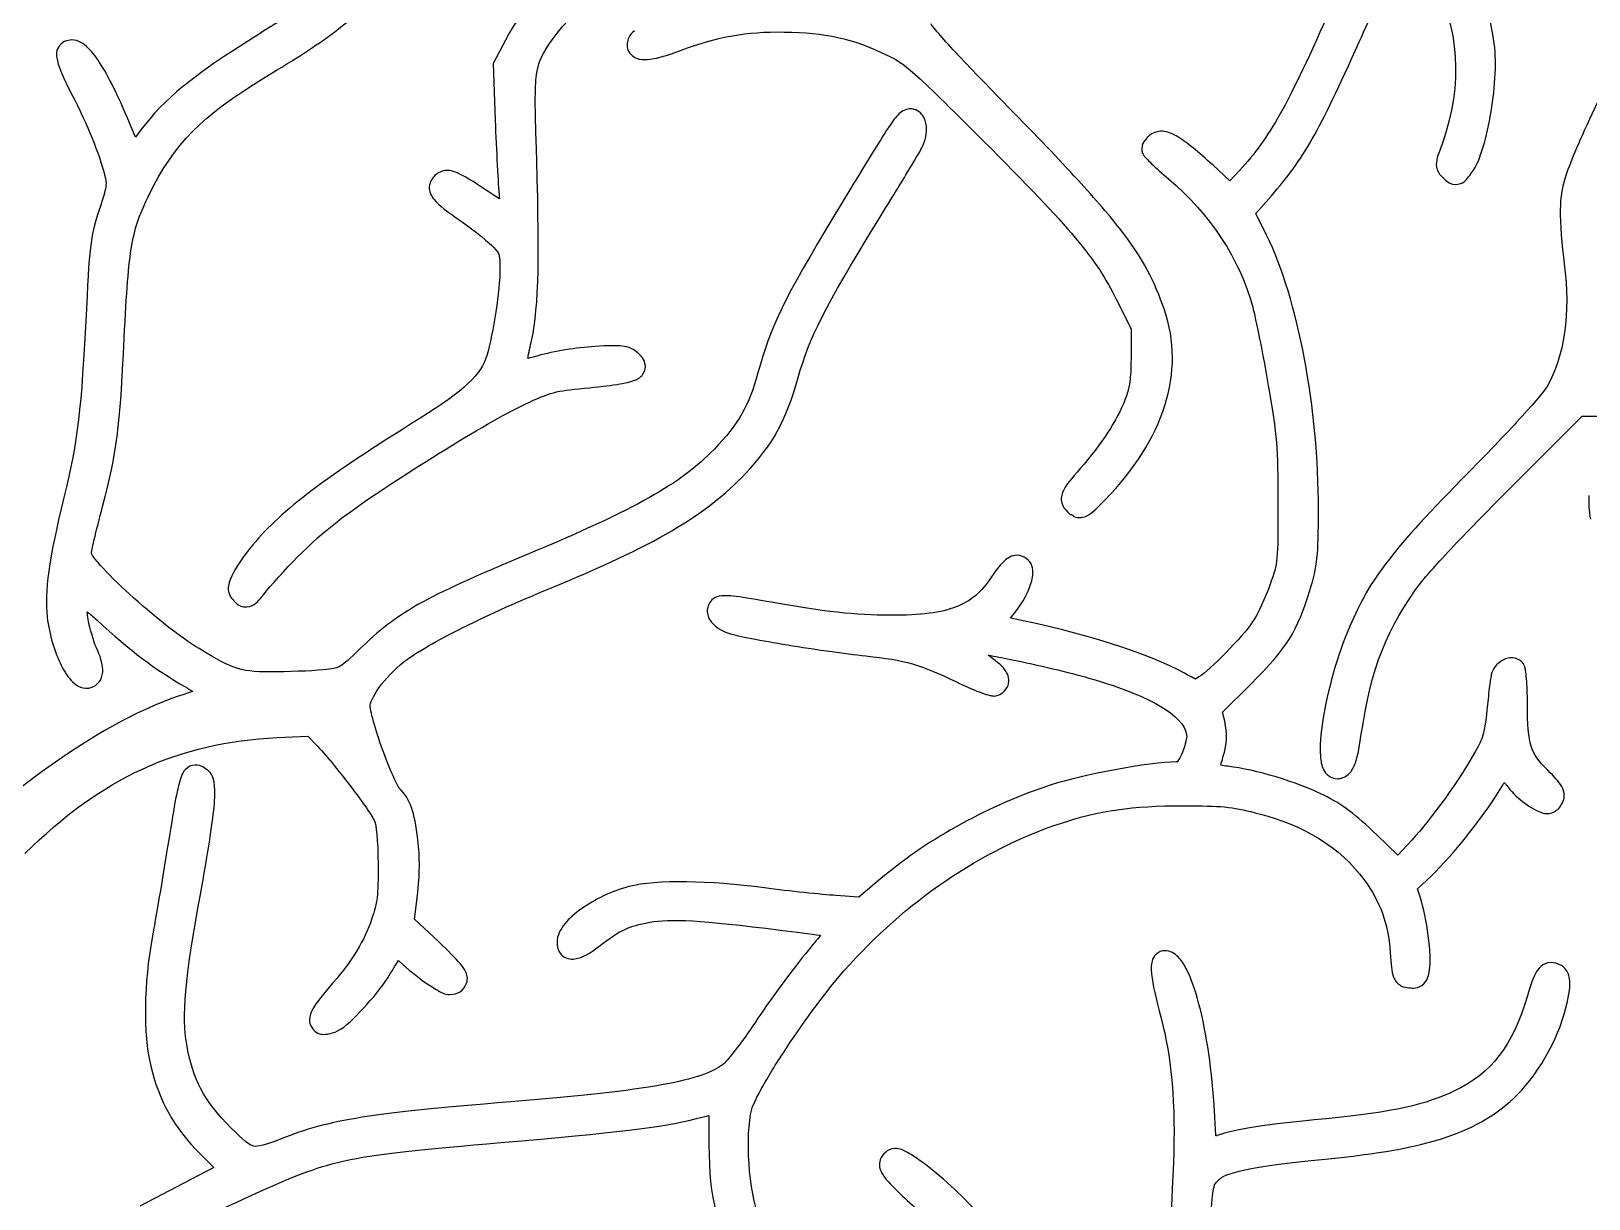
# Model space of a CAD drawing. Extents: x 3 to 1707, y 187 to 1378.
# Drawn here: x 133.8 to 212.6, y 484.7 to 543.8 of the extents above; entities that cross this region are included whole.
import ezdxf

# ---------------------------------------------------------------- set-up
doc = ezdxf.new("R2010")
doc.units = 0
doc.layers.add('Drawings', color=7, linetype='CONTINUOUS')

msp = doc.modelspace()

# ---------------------------------------------------------------- linework, layer by layer
at = {"layer": 'Drawings', "color": 7}
for points in [[(157.841431, 543.349331), (157.212714, 542.163776), (157.317502, 539.290855)], [(139.399062, 538.805758), (139.117792, 538.430797), (138.886162, 538.998758)], [(194.963322, 536.754301), (194.477994, 536.224934), (193.62316, 537.013478)], [(157.521572, 535.403329), (157.527219, 535.31496), (157.268003, 535.491416), (157.262355, 535.491416)], [(196.331482, 533.485159), (195.796521, 534.576981), (196.579661, 535.475803)], [(188.747847, 530.214211), (189.486864, 528.747429), (189.475851, 527.341318)], [(208.684887, 520.713848), (212.297254, 524.314641), (213.179664, 524.314641)], [(186.249542, 519.494555), (186.39293, 519.345768), (186.47013, 519.345768)], [(183.459016, 514.090896), (183.387322, 514.102189), (183.580351, 514.350356)], [(194.2137, 508.891529), (194.2137, 508.897176), (194.108912, 509.349354), (195.548345, 510.788553)], [(146.29284, 508.058518), (147.842576, 508.135594), (148.261719, 507.699989)], [(203.672042, 502.875583), (202.971629, 502.120128), (201.918251, 503.129227)], [(204.096701, 500.003481), (203.964353, 500.417064), (204.664764, 501.067748)], [(176.929151, 501.012157), (175.715836, 499.997552), (174.552158, 500.074628)], [(154.44961, 497.741096), (153.241812, 498.882551), (153.3852, 500.073611)], [(191.185372, 497.277484), (191.185502, 497.277907)], [(152.425603, 496.78722), (152.464203, 496.754188)], [(167.437935, 488.771116), (168.121802, 488.941925), (168.127449, 487.458598)], [(142.404992, 486.994788), (143.088861, 486.305511), (139.349647, 484.3645)], [(177.535778, 487.274943), (177.535716, 487.275084)], [(176.791176, 486.712657), (176.791176, 486.70701)]]:
    msp.add_lwpolyline(points, dxfattribs=at)
for points in [[(162.159727, 547.815857), (160.263098, 546.703764), (158.824069, 545.218065), (157.841431, 543.349331)], [(160.201925, 543.365396), (161.43017, 545.161204), (163.873695, 546.74744), (167.266722, 547.842932)], [(207.846526, 543.178437), (207.60668, 545.073005), (206.817297, 547.260375), (205.8611, 548.301152)], [(145.686245, 541.468626), (148.937442, 543.455035), (149.238882, 543.679458), (153.407335, 547.291657)], [(201.019288, 543.25636), (201.598093, 544.547675), (202.285334, 546.072166), (202.541445, 546.636598)], [(204.642256, 546.652436), (206.096765, 543.928528), (206.280905, 541.198522), (205.210308, 538.08884)], [(147.169787, 544.816283), (146.60062, 544.434264), (145.885794, 543.971866), (145.162305, 543.52045)], [(199.629064, 545.086302), (197.386974, 540.000065), (196.508825, 538.4448), (194.963322, 536.754301)], [(164.360238, 543.823502), (164.234159, 543.7117), (164.123723, 543.594816), (164.045879, 543.415452)], [(166.682072, 542.819767), (168.663429, 543.548994), (169.965613, 543.777991), (171.937931, 543.757183)], [(171.937931, 543.757183), (174.017751, 543.734597), (175.372114, 543.43547), (177.088999, 542.610223)], [(179.670045, 543.76842), (179.468658, 544.002188), (179.316493, 544.229519), (179.355687, 544.154391)], [(180.486273, 542.858559), (180.151889, 543.221775), (179.871421, 543.53451), (179.670045, 543.76842)], [(135.229677, 542.996589), (135.085527, 542.73967), (135.125369, 542.510137), (135.17453, 542.296273)], [(135.897, 543.355006), (135.693071, 543.355006), (135.373825, 543.25365), (135.229677, 542.996589)], [(136.729775, 542.946956), (136.502805, 543.167455), (136.249763, 543.355006), (135.897, 543.355006)], [(137.397097, 542.075718), (137.170014, 542.439131), (136.956742, 542.726514), (136.729775, 542.946956)], [(145.162305, 543.52045), (142.072432, 541.592456), (140.58159, 540.384399), (139.399062, 538.805758)], [(159.429815, 541.711118), (159.5372, 542.343422), (159.732361, 542.678913), (160.201925, 543.365396)], [(164.045879, 543.415452), (163.96803, 543.235891), (163.961168, 542.947634), (164.08448, 542.748225)], [(165.170945, 542.384134), (165.566714, 542.438623), (166.041843, 542.584305), (166.682072, 542.819767)], [(182.990113, 540.23931), (182.045479, 541.202277), (181.155047, 542.132127), (180.486273, 542.858559)], [(196.579661, 535.475803), (198.206763, 537.340246), (198.971215, 538.687293), (201.019288, 543.25636)], [(207.647991, 539.489417), (207.874058, 540.752273), (207.979328, 542.129445), (207.846526, 543.178437)], [(135.17453, 542.296273), (135.272852, 541.868545), (135.514708, 541.354057), (135.924579, 540.559302)], [(138.886162, 538.998758), (138.349033, 540.317826), (137.851246, 541.348862), (137.397097, 542.075718)], [(164.08448, 542.748225), (164.201551, 542.558782), (164.413069, 542.433654), (164.602893, 542.38978)], [(164.602893, 542.38978), (164.792732, 542.346019), (164.973062, 542.357312), (165.170945, 542.384134)], [(177.088999, 542.610223), (177.599665, 542.364879), (177.888491, 542.19774), (178.544976, 541.617668)], [(139.834761, 535.562901), (141.08527, 538.108688), (142.445981, 539.488909), (145.686245, 541.468626)], [(159.38568, 538.31987), (159.327822, 540.10831), (159.322401, 541.078815), (159.429815, 541.711118)], [(178.544976, 541.617668), (179.201464, 541.037567), (180.194646, 540.056785), (181.980861, 538.270519)], [(135.924579, 540.559302), (136.692544, 539.07013), (137.287226, 537.604477), (137.562553, 536.53942)], [(213.256854, 540.614779), (212.382214, 538.753273), (211.87355, 537.63319), (211.574759, 536.798937)], [(178.318907, 539.869742), (178.179669, 539.869742), (177.893726, 539.77008), (177.734311, 539.615928)], [(178.936594, 539.544386), (178.814525, 539.716325), (178.568003, 539.869742), (178.318907, 539.869742)], [(188.891232, 533.826241), (187.700786, 535.354515), (185.914867, 537.257777), (182.990113, 540.23931)], [(157.317502, 539.290855), (157.373384, 537.777149), (157.46747, 536.047858), (157.521572, 535.403329)], [(177.204864, 538.921146), (176.748657, 538.23359), (175.973951, 536.96088), (174.502484, 534.526303)], [(177.734311, 539.615928), (177.574884, 539.461777), (177.43297, 539.264909), (177.204864, 538.921146)], [(178.897994, 537.901148), (179.087663, 538.268486), (179.162378, 538.656604), (179.124117, 539.01502)], [(179.124117, 539.01502), (179.104915, 539.194299), (179.058663, 539.372505), (178.936594, 539.544386)], [(207.22333, 537.746912), (207.392555, 538.25756), (207.534958, 538.857989), (207.647991, 539.489417)], [(159.165063, 528.206769), (159.530833, 529.846986), (159.572926, 532.532554), (159.38568, 538.31987)], [(181.980861, 538.270519), (186.490915, 533.760345), (187.679117, 532.337239), (188.747847, 530.214211)], [(190.181762, 538.276363), (190.111537, 538.179524), (190.016321, 538.116847), (190.016321, 537.835224)], [(190.429938, 538.540905), (190.332549, 538.459877), (190.251988, 538.372637), (190.181762, 538.276363)], [(191.157926, 538.723007), (190.91935, 538.760557), (190.629358, 538.706068), (190.429938, 538.540905)], [(191.84731, 538.447172), (191.612687, 538.587207), (191.396493, 538.685175), (191.157926, 538.723007)], [(193.62316, 537.013478), (192.875373, 537.705974), (192.316557, 538.167384), (191.84731, 538.447172)], [(205.210308, 538.08884), (205.031482, 537.56944), (204.924311, 537.392928), (204.912494, 537.057663)], [(178.092795, 536.533632), (178.513732, 537.232057), (178.793578, 537.699057), (178.897994, 537.901148)], [(190.016321, 537.835224), (190.016321, 537.834123), (190.027051, 537.737539), (190.027334, 537.735845)], [(190.027334, 537.735845), (190.027588, 537.734518), (190.037781, 537.688131), (190.043993, 537.66978)], [(190.043993, 537.66978), (190.056418, 537.632512), (190.071666, 537.60795), (190.082594, 537.587057)], [(190.082594, 537.587057), (190.104336, 537.545555), (190.12077, 537.516758), (190.137741, 537.493324)], [(190.137741, 537.493324), (190.171682, 537.446458), (190.205679, 537.412861), (190.242529, 537.371923)], [(190.242529, 537.371923), (190.316256, 537.29033), (190.406643, 537.197444), (190.518292, 537.090723)], [(206.605643, 536.506218), (206.877454, 536.822003), (207.054111, 537.236292), (207.22333, 537.746912)], [(137.562553, 536.53942), (137.63035, 536.276854), (137.649862, 536.166351), (137.62874, 535.976965)], [(154.852271, 536.754216), (154.631485, 536.751393), (154.402657, 536.629991), (154.27319, 536.500685)], [(155.469958, 536.599782), (155.263573, 536.693515), (155.073063, 536.758168), (154.852271, 536.754216)], [(157.262355, 535.491416), (156.405867, 536.067959), (155.881834, 536.412937), (155.469958, 536.599782)], [(176.559606, 534.024633), (177.125021, 534.942851), (177.671859, 535.835179), (178.092795, 536.533632)], [(190.518292, 537.090723), (190.741563, 536.877001), (191.03785, 536.609664), (191.367612, 536.329763)], [(204.912494, 537.057663), (204.906564, 536.88996), (204.996612, 536.665085), (205.08347, 536.561385)], [(205.08347, 536.561385), (205.170327, 536.457771), (205.224486, 536.420503), (205.287539, 536.357262)], [(211.574759, 536.798937), (211.275968, 535.964655), (211.191, 535.389354), (211.183189, 534.753154)], [(137.62874, 535.976965), (137.607563, 535.787522), (137.530362, 535.500422), (137.369524, 535.000954)], [(153.986408, 535.938229), (153.966924, 535.68131), (154.084136, 535.457819), (154.218037, 535.293052)], [(154.27319, 536.500685), (154.14937, 536.377025), (154.005897, 536.195007), (153.986408, 535.938229)], [(191.367612, 536.329763), (193.498496, 534.52108), (194.977093, 532.258836), (195.630757, 529.833999)], [(205.287539, 536.357262), (205.352569, 536.292326), (205.41023, 536.227673), (205.513662, 536.158784)], [(205.513662, 536.158784), (205.617067, 536.089896), (205.816909, 536.015926), (206.004503, 536.054041)], [(206.004503, 536.054041), (206.379687, 536.129987), (206.445826, 536.320559), (206.605643, 536.506218)], [(137.369524, 535.000954), (136.843409, 533.366807), (136.820086, 533.294023), (136.641537, 529.767934)], [(138.941321, 532.976713), (139.120062, 533.977174), (139.368453, 534.613571), (139.834761, 535.562901)], [(154.218037, 535.293052), (154.485866, 534.963546), (154.892419, 534.674977), (155.591288, 534.190219)], [(155.591288, 534.190219), (156.278085, 533.713817), (157.092486, 533.035014), (157.240291, 532.866803)], [(174.502484, 534.526303), (171.928884, 530.268277), (171.249606, 528.875634), (170.608849, 526.514123)], [(211.183189, 534.753154), (211.176412, 534.110941), (211.269284, 532.930045), (211.387259, 532.034639)], [(172.638398, 526.271631), (173.220716, 528.323936), (173.989296, 529.850685), (176.559606, 534.024633)], [(191.163437, 529.707121), (190.674215, 531.128166), (190.081679, 532.297967), (188.891232, 533.826241)], [(198.956654, 519.59481), (198.962866, 524.675824), (197.930739, 530.240383), (196.331482, 533.485159)], [(138.555266, 528.284099), (138.667085, 530.604672), (138.762583, 531.976253), (138.941321, 532.976713)], [(157.240291, 532.866803), (157.423973, 532.65788), (157.476381, 532.580804), (157.51052, 532.469764)], [(157.51052, 532.469764), (157.544687, 532.358809), (157.560443, 532.150902), (157.560161, 531.747398)], [(211.387259, 532.034639), (211.719014, 529.522082), (211.384153, 527.310827), (210.515878, 525.825608)], [(157.560161, 531.747398), (157.559528, 530.747954), (157.220923, 528.497003), (156.892838, 527.385644)], [(136.641537, 529.767934), (136.372606, 524.458883), (136.230887, 523.245095), (135.499918, 520.20625)], [(188.16876, 520.095803), (191.137843, 523.141622), (192.24787, 526.557235), (191.163437, 529.707121)], [(195.630757, 529.833999), (195.781403, 529.275186), (196.150369, 527.448914), (196.419409, 525.87479)], [(137.463282, 519.753592), (138.18829, 522.516574), (138.331715, 523.644054), (138.555266, 528.284099)], [(158.960994, 527.241769), (159.015152, 527.515911), (159.085971, 527.852136), (159.165063, 528.206769)], [(162.363788, 527.848409), (161.408407, 527.79279), (160.286029, 527.608994), (159.479408, 527.374182)], [(163.742553, 527.870995), (163.422593, 527.902334), (163.030275, 527.887935), (162.363788, 527.848409)], [(164.531208, 527.52359), (164.362152, 527.692423), (164.062511, 527.839516), (163.742553, 527.870995)], [(156.892838, 527.385644), (156.619108, 526.45842), (155.812554, 525.640994), (153.473497, 524.187396)], [(159.479408, 527.374182), (159.207795, 527.295129), (159.121056, 527.280448), (158.960994, 527.241769)], [(164.911746, 526.861868), (164.884073, 527.238523), (164.69127, 527.363622), (164.531208, 527.52359)], [(189.475851, 527.341318), (189.46738, 526.154013), (189.412459, 525.754264), (189.167007, 525.130091)], [(164.332658, 526.1229), (164.460657, 526.169202), (164.580242, 526.222563), (164.70217, 526.338035)], [(164.70217, 526.338035), (164.824097, 526.453507), (164.925638, 526.673554), (164.911746, 526.861868)], [(170.608849, 526.514123), (170.170259, 524.89782), (169.586823, 523.87339), (168.402823, 522.659658)], [(169.97462, 521.419106), (171.378746, 522.910705), (172.010557, 524.05888), (172.638398, 526.271631)], [(158.536327, 524.78294), (160.044994, 525.509824), (160.246478, 525.574082), (161.558581, 525.709317)], [(161.558581, 525.709317), (163.039601, 525.862057), (163.82064, 525.937721), (164.332658, 526.1229)], [(196.419409, 525.87479), (196.862001, 523.28496), (196.900525, 522.764543), (196.904738, 519.969037)], [(210.515878, 525.825608), (210.432353, 525.68275), (209.956921, 525.089436), (209.26396, 524.325737)], [(149.568833, 519.174959), (151.666708, 520.756819), (156.694662, 523.895581), (158.536327, 524.78294)], [(189.167007, 525.130091), (188.775658, 524.134431), (187.975194, 522.892325), (186.905832, 521.672665)], [(153.473497, 524.187396), (148.792289, 521.278393), (146.540028, 519.592128), (145.063023, 517.818454)], [(209.26396, 524.325737), (208.570998, 523.562009), (207.635276, 522.579703), (206.534002, 521.458321)], [(168.402823, 522.659658), (166.668146, 520.881467), (164.530951, 519.666409), (158.933457, 517.321894)], [(186.905832, 521.672665), (186.45576, 521.159363), (186.194948, 520.875228), (186.039966, 520.536744)], [(159.997869, 515.574025), (165.365669, 517.778815), (167.975573, 519.295485), (169.97462, 521.419106)], [(206.534002, 521.458321), (202.645826, 517.499225), (201.591601, 516.140518), (200.539127, 513.699814)], [(135.499918, 520.20625), (134.733568, 517.020452), (134.507434, 515.481393), (134.661628, 514.151625)], [(186.039966, 520.536744), (185.962483, 520.367629), (185.918179, 520.141822), (185.973778, 519.935694)], [(187.236712, 519.279703), (187.55761, 519.438372), (187.760708, 519.677109), (188.16876, 520.095803)], [(196.904738, 519.969037), (196.90685, 518.464563), (196.904969, 517.680282), (196.855097, 517.167799)], [(205.806024, 517.763739), (206.628004, 518.632238), (207.655369, 519.685692), (208.684887, 520.713848)], [(212.633674, 520.305827), (212.606284, 519.949274), (212.63678, 519.544104), (212.710874, 519.103728)], [(137.038624, 518.077265), (137.146349, 518.532548), (137.29914, 519.128036), (137.463282, 519.753592)], [(185.973778, 519.935694), (186.029405, 519.729594), (186.148509, 519.595516), (186.249542, 519.494555)], [(186.47013, 519.345768), (186.525814, 519.306242), (186.5523, 519.259375), (186.635571, 519.230013)], [(186.635571, 519.230013), (186.826737, 519.162254), (187.076263, 519.200369), (187.236712, 519.279703)], [(198.520963, 515.508751), (198.903847, 516.772624), (198.952429, 517.227992), (198.956654, 519.59481)], [(145.686228, 515.397711), (146.868254, 516.838914), (148.232285, 518.167187), (149.568833, 519.174959)], [(136.911783, 517.514809), (136.940811, 517.653998), (136.984776, 517.849623), (137.038624, 518.077265)], [(145.063023, 517.818454), (144.611415, 517.276157), (144.17878, 516.685017), (143.993101, 516.241394)], [(204.17908, 515.955056), (204.351185, 516.184589), (204.984047, 516.895239), (205.806024, 517.763739)], [(136.889758, 517.399055), (136.893146, 517.421641), (136.892582, 517.424464), (136.911783, 517.514809)], [(136.950411, 517.266643), (136.911642, 517.323673), (136.898172, 517.372233), (136.889758, 517.399055)], [(137.358525, 516.770365), (137.179304, 516.970818), (137.034532, 517.143011), (136.950411, 517.266643)], [(158.933457, 517.321894), (153.578282, 515.078792), (152.384795, 514.39838), (150.473347, 512.546557)], [(183.001247, 516.931038), (182.810985, 516.745266), (182.629259, 516.501983), (182.422165, 516.192127)], [(183.729237, 517.289455), (183.399057, 517.289455), (183.19152, 517.116669), (183.001247, 516.931038)], [(184.462741, 516.754583), (184.374867, 517.026748), (184.03084, 517.289455), (183.729237, 517.289455)], [(196.855097, 517.167799), (196.80523, 516.655316), (196.716594, 516.400345), (196.513165, 515.816828)], [(138.808987, 515.331138), (138.231208, 515.857935), (137.716984, 516.369543), (137.358525, 516.770365)], [(143.993101, 516.241394), (143.891787, 515.998873), (143.802105, 515.827952), (143.816619, 515.552088)], [(182.422165, 516.192127), (181.906414, 515.420354), (181.394277, 514.973964), (180.635286, 514.675711)], [(184.451729, 515.993622), (184.516533, 516.245742), (184.550672, 516.482446), (184.462741, 516.754583)], [(142.344143, 512.562989), (141.387289, 513.14292), (139.964547, 514.277515), (138.808987, 515.331138)], [(143.816619, 515.552088), (143.83102, 515.276253), (144.013799, 515.057815), (144.147525, 514.928989)], [(145.029935, 514.741522), (145.32377, 514.898215), (145.426726, 515.08139), (145.686228, 515.397711)], [(155.464486, 513.517204), (156.764631, 514.173872), (158.352834, 514.898299), (159.997869, 515.574025)], [(169.219102, 515.227184), (169.040333, 515.241301), (168.897766, 515.241301), (168.755838, 515.227184)], [(183.580351, 514.350356), (184.021398, 514.91795), (184.322123, 515.489383), (184.451729, 515.993622)], [(195.548345, 510.788553), (197.373189, 512.606693), (197.891699, 513.431347), (198.520963, 515.508751)], [(196.513165, 515.816828), (196.296953, 515.194971), (195.86309, 514.275454), (195.625237, 513.914412)], [(201.107191, 508.135876), (201.638181, 511.66843), (202.387668, 513.567091), (204.17908, 515.955056)], [(144.147525, 514.928989), (144.217722, 514.86123), (144.291308, 514.775966), (144.456368, 514.70849)], [(144.456368, 514.70849), (144.621414, 514.641013), (144.883014, 514.663317), (145.029935, 514.741522)], [(168.276027, 515.023061), (168.128742, 514.875967), (168.032906, 514.641239), (168.044398, 514.427544)], [(168.755838, 515.227184), (168.613918, 515.213068), (168.449143, 515.195846), (168.276027, 515.023061)], [(170.757805, 515.001039), (170.066781, 515.12244), (169.576652, 515.199234), (169.219102, 515.227184)], [(177.326247, 514.251117), (175.4428, 514.256764), (174.19907, 514.396799), (170.757805, 515.001039)], [(180.635286, 514.675711), (179.876295, 514.377459), (178.833927, 514.245951), (177.326247, 514.251117)], [(134.661628, 514.151625), (134.764694, 513.263305), (135.037665, 512.385461), (135.373071, 511.719842)], [(136.729783, 514.041093), (136.692708, 514.218395), (136.707193, 514.26385), (136.685649, 514.427093)], [(136.685649, 514.427093), (136.861425, 514.275482), (136.900448, 514.254308), (137.182004, 513.996965)], [(137.148927, 512.607399), (137.004098, 512.937809), (136.840012, 513.51359), (136.729783, 514.041093)], [(137.182004, 513.996965), (138.889983, 512.435743), (140.083106, 511.530174), (141.627146, 510.638805)], [(168.044398, 514.427544), (168.055975, 514.213822), (168.144301, 514.045667), (168.253974, 513.909189)], [(168.253974, 513.909189), (168.473292, 513.636177), (168.783864, 513.457576), (169.163961, 513.330217)], [(192.172816, 511.317213), (190.417751, 512.307114), (186.874808, 513.413956), (183.459016, 514.090896)], [(195.625237, 513.914412), (195.122594, 513.15139), (193.432164, 511.451404), (192.911827, 511.129719)], [(200.539127, 513.699814), (199.888917, 512.192037), (199.408024, 510.407239), (199.182421, 508.968577)], [(152.690408, 511.89051), (153.141042, 512.253613), (154.164341, 512.860535), (155.464486, 513.517204)], [(169.163961, 513.330217), (169.407026, 513.248907), (169.775035, 513.170419), (170.289032, 513.071039)], [(170.289032, 513.071039), (170.803033, 512.97166), (171.440139, 512.862681), (172.120035, 512.751217)], [(137.4688, 511.499033), (137.456658, 511.842599), (137.338175, 512.175521), (137.148927, 512.607399)], [(146.270869, 511.388473), (144.421419, 511.374357), (144.165063, 511.459338), (142.344143, 512.562989)], [(150.473347, 512.546557), (149.957263, 512.046581), (149.676278, 511.796692), (149.491667, 511.68633)], [(172.120035, 512.751217), (173.479828, 512.527895), (175.005328, 512.306521), (176.05779, 512.194268)], [(176.05779, 512.194268), (178.083988, 511.978004), (178.821816, 511.763264), (180.640809, 510.876385)], [(183.095003, 511.494629), (182.923914, 511.746748), (182.571116, 511.992515), (182.245683, 512.239073)], [(182.245683, 512.239073), (182.614302, 512.170185), (182.95297, 512.10892), (183.387302, 512.018574)], [(209.148507, 511.974729), (208.826733, 512.17377), (208.463691, 512.097542), (208.216461, 511.946496)], [(135.373071, 511.719842), (135.540771, 511.387061), (135.719253, 511.105523), (135.941123, 510.887198)], [(137.347465, 510.969667), (137.447424, 511.141322), (137.474842, 511.327236), (137.4688, 511.499033)], [(148.785738, 511.504228), (148.369693, 511.452279), (147.189804, 511.394684), (146.270869, 511.388473)], [(149.491667, 511.68633), (149.307052, 511.575939), (149.18142, 511.553918), (148.785738, 511.504228)], [(151.444004, 510.594677), (151.757962, 511.025991), (152.207957, 511.501743), (152.690408, 511.89051)], [(183.282525, 510.79434), (183.334086, 511.08144), (183.220262, 511.31024), (183.095003, 511.494629)], [(183.387302, 512.018574), (184.77154, 511.730204), (186.365452, 511.3588), (187.347119, 511.075653)], [(192.729839, 511.024975), (192.730889, 511.027798), (192.557423, 511.100357), (192.172816, 511.317213)], [(208.216461, 511.946496), (207.969245, 511.796579), (207.773169, 511.559282), (207.698044, 511.240674)], [(209.225707, 511.914028), (209.203964, 511.933791), (209.149692, 511.973882), (209.148507, 511.974729)], [(209.280854, 511.858974), (209.266735, 511.875914), (209.247336, 511.893983), (209.225707, 511.914028)], [(209.336001, 511.770887), (209.32273, 511.796297), (209.308893, 511.82453), (209.280854, 511.858974)], [(209.385642, 511.649486), (209.375194, 511.682236), (209.36277, 511.721197), (209.336001, 511.770887)], [(209.429777, 511.467384), (209.419329, 511.528649), (209.406622, 511.583703), (209.385642, 511.649486)], [(209.479417, 511.037284), (209.466146, 511.206682), (209.450898, 511.345107), (209.429777, 511.467384)], [(135.941123, 510.887198), (136.052067, 510.777937), (136.175576, 510.681945), (136.338208, 510.61701)], [(136.338208, 510.61701), (136.500853, 510.552074), (136.716755, 510.531464), (136.911774, 510.605717)], [(136.911774, 510.605717), (137.076425, 510.668958), (137.247505, 510.797982), (137.347465, 510.969667)], [(141.627146, 510.638805), (141.781886, 510.54959), (141.884499, 510.478725), (142.018716, 510.396285)], [(150.986255, 509.684817), (150.986255, 509.735636), (151.130039, 510.163336), (151.444004, 510.594677)], [(180.640809, 510.876385), (181.066634, 510.668591), (181.478342, 510.494592), (181.810001, 510.369069)], [(182.758594, 510.209835), (182.977206, 510.293687), (183.230961, 510.507212), (183.282525, 510.79434)], [(187.347119, 511.075653), (189.091273, 510.572543), (190.383505, 510.035723), (191.196633, 509.504098)], [(192.911827, 511.129719), (192.810032, 511.066759), (192.755054, 511.037115), (192.729839, 511.024975)], [(207.593256, 510.545891), (207.553809, 510.227001), (207.511002, 509.833406), (207.471921, 509.44303)], [(207.698044, 511.240674), (207.658908, 511.074947), (207.632704, 510.864753), (207.593256, 510.545891)], [(209.523552, 509.785551), (209.523552, 510.258311), (209.505763, 510.698744), (209.479417, 511.037284)], [(141.803634, 510.324574), (138.771319, 509.381708), (135.515589, 507.398829), (131.578704, 504.132087)], [(142.018716, 510.396285), (141.93968, 510.370875), (141.888543, 510.351112), (141.803634, 510.324574)], [(181.810001, 510.369069), (181.975838, 510.306392), (182.121813, 510.254725), (182.251206, 510.220281)], [(182.251206, 510.220281), (182.315898, 510.203342), (182.374942, 510.190637), (182.444236, 510.181602)], [(182.444236, 510.181602), (182.513529, 510.173132), (182.576696, 510.138971), (182.758594, 510.209835)], [(209.711075, 507.629463), (209.57164, 508.072014), (209.523552, 508.711996), (209.523552, 509.785551)], [(151.162737, 508.868717), (151.045271, 509.281425), (150.986255, 509.653873), (150.986255, 509.684817)], [(191.196633, 509.504098), (192.009761, 508.972473), (192.293445, 508.504202), (192.294131, 508.081415)], [(199.182421, 508.968577), (199.069613, 508.24926), (199.018137, 507.6204), (199.05558, 507.121328)], [(207.471921, 509.44303), (207.359509, 508.320322), (207.276605, 508.040054), (206.898355, 507.369692)], [(151.620486, 507.468084), (151.44488, 507.95784), (151.280206, 508.455981), (151.162737, 508.868717)], [(194.125459, 507.071836), (194.334668, 507.790475), (194.360843, 508.254144), (194.2137, 508.891529)], [(133.530982, 502.19136), (137.38227, 506.02561), (141.303568, 507.819329), (146.29284, 508.058518)], [(148.261719, 507.699989), (148.691969, 507.253288), (149.391628, 506.400938), (149.998964, 505.604573)], [(152.149933, 506.122618), (151.985875, 506.495631), (151.796088, 506.978357), (151.620486, 507.468084)], [(192.294131, 508.081415), (192.29423, 508.037654), (192.167826, 507.501681), (192.023902, 507.204643)], [(200.776285, 506.663588), (200.921848, 507.016019), (201.006164, 507.463962), (201.107191, 508.135876)], [(206.898355, 507.369692), (206.061816, 505.887015), (204.710564, 504.001962), (203.672042, 502.875583)], [(210.549365, 506.410819), (210.07146, 506.888717), (209.850515, 507.186941), (209.711075, 507.629463)], [(142.013408, 506.653029), (141.824755, 506.615479), (141.664829, 506.482503), (141.57772, 506.360791)], [(142.713821, 506.454552), (142.567016, 506.547438), (142.390701, 506.728129), (142.013408, 506.653029)], [(191.753644, 506.829682), (190.440635, 506.827226), (186.956283, 506.166633), (185.444411, 505.671683)], [(191.803285, 506.829682), (191.787755, 506.815566), (191.850639, 506.829852), (191.753644, 506.829682)], [(192.023902, 507.204643), (191.905052, 506.959299), (191.818929, 506.843855), (191.803285, 506.829682)], [(194.015164, 506.663786), (194.05032, 506.79281), (194.08107, 506.919293), (194.125459, 507.071836)], [(194.379158, 506.608732), (194.23416, 506.625671), (194.133636, 506.645717), (194.015164, 506.663786)], [(199.232415, 505.141921), (197.834242, 505.826032), (195.788634, 506.449498), (194.379158, 506.608732)], [(199.05558, 507.121328), (199.074216, 506.871749), (199.106322, 506.658055), (199.210008, 506.443061)], [(200.456412, 506.189361), (200.609712, 506.321773), (200.703515, 506.487359), (200.776285, 506.663588)], [(141.395732, 505.974791), (141.208519, 505.414989), (141.060777, 504.460916), (140.750471, 502.539414)], [(141.57772, 506.360791), (141.490608, 506.239107), (141.442521, 506.1146), (141.395732, 505.974791)], [(143.11642, 505.671513), (143.082366, 505.963978), (143.01183, 506.265928), (142.713821, 506.454552)], [(152.370549, 505.65943), (152.30871, 505.77462), (152.231961, 505.936112), (152.149933, 506.122618)], [(199.210008, 506.443061), (199.313695, 506.228209), (199.590693, 505.973238), (199.904907, 505.979873)], [(199.904907, 505.979873), (200.086218, 505.985519), (200.303118, 506.057231), (200.456412, 506.189361)], [(211.260808, 505.589214), (211.111941, 505.849522), (210.902908, 506.057287), (210.549365, 506.410819)], [(143.09976, 504.557642), (143.142427, 505.026872), (143.150248, 505.379134), (143.11642, 505.671513)], [(149.998964, 505.604573), (150.302631, 505.206377), (150.585858, 504.818598), (150.804165, 504.501712)], [(152.464297, 505.499631), (152.497758, 505.466317), (152.43236, 505.544239), (152.370549, 505.65943)], [(153.093013, 504.518087), (152.955357, 504.92066), (152.736274, 505.227834), (152.464297, 505.499631)], [(185.444411, 505.671683), (182.331699, 504.652758), (179.288832, 502.990886), (176.929151, 501.012157)], [(201.918251, 503.129227), (200.848705, 504.158457), (200.125134, 504.705187), (199.232415, 505.141921)], [(204.664764, 501.067748), (205.687849, 502.015299), (207.585163, 504.425173), (208.277131, 505.65559)], [(208.277131, 505.65559), (208.30599, 505.706974), (208.329906, 505.736336), (208.359866, 505.782355)], [(208.359866, 505.782355), (208.39649, 505.738877), (208.429075, 505.70895), (208.464654, 505.660954)], [(208.464654, 505.660954), (208.909671, 505.060977), (209.586436, 504.510831), (210.234989, 504.265855)], [(211.387649, 505.126026), (211.392449, 505.296835), (211.335241, 505.459089), (211.260808, 505.589214)], [(211.27182, 504.712442), (211.325809, 504.813234), (211.382905, 504.955245), (211.387649, 505.126026)], [(142.404862, 500.118699), (142.786399, 502.21756), (143.014434, 503.619209), (143.09976, 504.557642)], [(150.804165, 504.501712), (151.022466, 504.184826), (151.184689, 503.908116), (151.206765, 503.856563)], [(153.40186, 502.885888), (153.308225, 503.632111), (153.230658, 504.115515), (153.093013, 504.518087)], [(185.902493, 503.720226), (187.895662, 504.381977), (189.510202, 504.613543), (192.112456, 504.613514)], [(192.112456, 504.613514), (194.051822, 504.613514), (194.552788, 504.566083), (195.757915, 504.260603)], [(195.757915, 504.260603), (198.284198, 503.620197), (200.04546, 502.520724), (201.261947, 500.869355)], [(210.234989, 504.265855), (210.42446, 504.194426), (210.676022, 504.199508), (210.869221, 504.298887)], [(210.869221, 504.298887), (211.062419, 504.398267), (211.186134, 504.552418), (211.27182, 504.712442)], [(151.206765, 503.856563), (151.295711, 503.648769), (151.39008, 502.947662), (151.394287, 501.628791)], [(174.955091, 496.259463), (178.08643, 499.801192), (181.902021, 502.392011), (185.902493, 503.720226)], [(153.3852, 500.073611), (153.508822, 501.125653), (153.515994, 501.969731), (153.40186, 502.885888)], [(140.750471, 502.539414), (140.495348, 500.959616), (140.143028, 498.88385), (139.967331, 497.935028)], [(151.394287, 501.628791), (151.398523, 500.052042), (151.360855, 499.704128), (151.085444, 498.915809)], [(164.084567, 500.521187), (163.195086, 500.289678), (162.340156, 499.871831), (161.674483, 499.396277)], [(170.945306, 500.455122), (168.133579, 500.824973), (165.495613, 500.888469), (164.084567, 500.521187)], [(174.552158, 500.074628), (173.830587, 500.121494), (172.185302, 500.292021), (170.945306, 500.455122)], [(201.261947, 500.869355), (202.094338, 499.739362), (202.468601, 498.705051), (202.585562, 497.196879)], [(141.71548, 492.547658), (141.469591, 493.95854), (141.618768, 495.793818), (142.404862, 500.118699)], [(204.510332, 498.034915), (204.420425, 498.725774), (204.277658, 499.453674), (204.096701, 500.003481)], [(151.085444, 498.915809), (150.676194, 497.74423), (150.117574, 496.804781), (149.127597, 495.667928)], [(161.674483, 499.396277), (161.341646, 499.158556), (161.054178, 498.905504), (160.836193, 498.635316)], [(162.562422, 497.499423), (163.730437, 498.371084), (164.019387, 498.513802), (165.132441, 498.718066)], [(165.132441, 498.718066), (166.193039, 498.912591), (167.670267, 498.837491), (171.72846, 498.321056)], [(139.967331, 497.935028), (139.550647, 495.683512), (139.503799, 493.069035), (139.895637, 491.444769)], [(160.836193, 498.635316), (160.618202, 498.365127), (160.444623, 498.071054), (160.444623, 497.703405)], [(171.72846, 498.321056), (172.521403, 498.220264), (173.244048, 498.12766), (173.774547, 498.061878)], [(173.774547, 498.061878), (173.5855, 497.827827), (173.390398, 497.591208), (173.140316, 497.289906)], [(204.565479, 496.281372), (204.652111, 496.742499), (204.600239, 497.344057), (204.510332, 498.034915)], [(155.541593, 496.627224), (155.307959, 496.910061), (154.95781, 497.261448), (154.44961, 497.741096)], [(160.444623, 497.703405), (160.444623, 497.503799), (160.48071, 497.271131), (160.66524, 497.074772)], [(161.349109, 496.865284), (161.762495, 496.926832), (162.093748, 497.149702), (162.562422, 497.499423)], [(173.140316, 497.289906), (172.44444, 496.451362), (171.320074, 494.930457), (170.608903, 493.860035)], [(191.185502, 497.277907), (191.045248, 497.277907), (190.864228, 497.216077), (190.744297, 497.106816)], [(191.858209, 496.968673), (191.695648, 497.131012), (191.469926, 497.277484), (191.185372, 497.277484)], [(202.585562, 497.196879), (202.634215, 496.570504), (202.63557, 496.259322), (202.756538, 495.939641)], [(151.885128, 495.915982), (152.077931, 496.22787), (152.28276, 496.559127), (152.425603, 496.78722)], [(152.464203, 496.754188), (152.895506, 496.346815), (153.392409, 495.946501), (153.831939, 495.640316)], [(155.817357, 496.22468), (155.748261, 496.366691), (155.65841, 496.485834), (155.541593, 496.627224)], [(160.66524, 497.074772), (160.84977, 496.878553), (161.142416, 496.83451), (161.349109, 496.865284)], [(190.540227, 496.759439), (190.477654, 496.535834), (190.485588, 496.33843), (190.512555, 496.086678)], [(190.744297, 497.106816), (190.624374, 496.997555), (190.571514, 496.871072), (190.540227, 496.759439)], [(192.266323, 496.378662), (192.145864, 496.60876), (192.020773, 496.806305), (191.858209, 496.968673)], [(192.911587, 494.581018), (192.720337, 495.31033), (192.507251, 495.918777), (192.266323, 496.378662)], [(210.195802, 496.48383), (210.07393, 496.375133), (209.998707, 496.257967), (209.931079, 496.125413)], [(210.681128, 496.676942), (210.512524, 496.676942), (210.317665, 496.592808), (210.195802, 496.48383)], [(211.243662, 496.533519), (211.055574, 496.648992), (210.85986, 496.676942), (210.681128, 496.676942)], [(211.618688, 496.015164), (211.56515, 496.209688), (211.431758, 496.418132), (211.243662, 496.533519)], [(149.127597, 495.667928), (148.617423, 495.082095), (148.29049, 494.683475), (148.096278, 494.338978)], [(150.649753, 494.366477), (151.123544, 494.874019), (151.591696, 495.441359), (151.885128, 495.915982)], [(153.831939, 495.640316), (154.051709, 495.487294), (154.254756, 495.358552), (154.438597, 495.259821)], [(155.028708, 495.066709), (155.424392, 495.066709), (155.72119, 495.255022), (155.866998, 495.634669)], [(155.866998, 495.634669), (155.959728, 495.875778), (155.886481, 496.082753), (155.817357, 496.22468)], [(172.065196, 492.382948), (172.995462, 493.788409), (174.115765, 495.310161), (174.955091, 496.259463)], [(190.512555, 496.086678), (190.566855, 495.583229), (190.727552, 494.881529), (190.99788, 493.869973)], [(202.756538, 495.939641), (202.817022, 495.779843), (202.958772, 495.595623), (203.126046, 495.509541)], [(203.865066, 495.399151), (203.994957, 495.41609), (204.162284, 495.483285), (204.278697, 495.597628)], [(204.278697, 495.597628), (204.511512, 495.826032), (204.520153, 496.040686), (204.565479, 496.281372)], [(209.931079, 496.125413), (209.795851, 495.860306), (209.68231, 495.514538), (209.522965, 494.989463)], [(211.546994, 494.708292), (211.660055, 495.255191), (211.725763, 495.625917), (211.618688, 496.015164)], [(154.438597, 495.259821), (154.622449, 495.161006), (154.732088, 495.066709), (155.028708, 495.066709)], [(203.126046, 495.509541), (203.293323, 495.423431), (203.423841, 495.416937), (203.528649, 495.404797)], [(203.528649, 495.404797), (203.632589, 495.393504), (203.735175, 495.382211), (203.865066, 495.399151)], [(209.522965, 494.989463), (208.741412, 492.413835), (207.729571, 491.109617), (205.877506, 490.208621)], [(148.096278, 494.338978), (147.999171, 494.166757), (147.921999, 494.004305), (147.919796, 493.776523)], [(149.342685, 493.219516), (149.766538, 493.438321), (150.175962, 493.858934), (150.649753, 494.366477)], [(193.700241, 489.116404), (193.589382, 491.180001), (193.29407, 493.122395), (192.911587, 494.581018)], [(209.01558, 490.004667), (210.195728, 491.18274), (211.204144, 493.049695), (211.546994, 494.708292)], [(147.919796, 493.776523), (147.917605, 493.548683), (148.078828, 493.273977), (148.256216, 493.164462)], [(148.840812, 493.065082), (149.010997, 493.087669), (149.178105, 493.134253), (149.342685, 493.219516)], [(170.608903, 493.860035), (170.266225, 493.344277), (169.897036, 492.821066), (169.577584, 492.398758)], [(190.99788, 493.869973), (191.52273, 491.906179), (191.73647, 489.477644), (191.621082, 486.569121)], [(143.954594, 488.318232), (142.5785, 489.713247), (142.02723, 490.758456), (141.71548, 492.547658)], [(148.256216, 493.164462), (148.493775, 493.017369), (148.67063, 493.043343), (148.840812, 493.065082)], [(169.577584, 492.398758), (169.258132, 491.976451), (168.955062, 491.630993), (168.893717, 491.577153)], [(170.862913, 490.447471), (171.17955, 491.006172), (171.600065, 491.680232), (172.065196, 492.382948)], [(139.895637, 491.444769), (140.327544, 489.65441), (141.063129, 488.349966), (142.404992, 486.994788)], [(168.893717, 491.577153), (168.478253, 491.21261), (167.624639, 490.852754), (166.036913, 490.545976)], [(166.036913, 490.545976), (164.449187, 490.239197), (162.149474, 489.972989), (158.861814, 489.702321)], [(170.294861, 489.256383), (170.335522, 489.41251), (170.546284, 489.888743), (170.862913, 490.447471)], [(205.877506, 490.208621), (204.391793, 489.485831), (202.790982, 489.126822), (199.342155, 488.780433)], [(158.861814, 489.702321), (150.858225, 489.043281), (148.941839, 488.743194), (146.486011, 487.761311)], [(170.68643, 483.703569), (170.137981, 485.118488), (169.949424, 487.931047), (170.294861, 489.256383)], [(199.292523, 486.734707), (204.582602, 487.260318), (207.085299, 488.077801), (209.01558, 490.004667)], [(157.59906, 487.574522), (163.417626, 488.070856), (165.763798, 488.349345), (167.437935, 488.771116)], [(193.771935, 487.908799), (193.749628, 488.233844), (193.725457, 488.646694), (193.700241, 489.116404)], [(199.342155, 488.780433), (195.951158, 488.43986), (194.80636, 488.272975), (193.821576, 487.925739)], [(145.101728, 487.391855), (144.892208, 487.43731), (144.584474, 487.679661), (143.954594, 488.318232)], [(146.486011, 487.761311), (145.670647, 487.435277), (145.311244, 487.346259), (145.101728, 487.391855)], [(193.821576, 487.925739), (193.802657, 487.920092), (193.790459, 487.914446), (193.771935, 487.908799)], [(145.410766, 485.093106), (149.102536, 486.762206), (149.875381, 486.91568), (157.59906, 487.574522)], [(168.127449, 487.458598), (168.142415, 484.647789), (168.430391, 483.597667), (170.256266, 479.777279)], [(177.050393, 487.076607), (176.937586, 486.977792), (176.849006, 486.863166), (176.791176, 486.712657)], [(177.535716, 487.275084), (177.306035, 487.275084), (177.163192, 487.175422), (177.050393, 487.076607)], [(178.136921, 487.087477), (177.950104, 487.185445), (177.799174, 487.274943), (177.535778, 487.274943)], [(178.743579, 486.70701), (178.525955, 486.860597), (178.323744, 486.989509), (178.136921, 487.087477)], [(176.791176, 486.70701), (176.699886, 486.469007), (176.770846, 486.213669), (176.868377, 486.034277)], [(180.17198, 485.554516), (179.676393, 485.996163), (179.178849, 486.39995), (178.743579, 486.70701)], [(191.621082, 486.569121), (191.471454, 482.794301), (191.296265, 481.548215), (190.727643, 480.117457)], [(193.893273, 485.675974), (194.060409, 485.843113), (194.407943, 486.024311), (195.23895, 486.199835)], [(195.23895, 486.199835), (196.069955, 486.375443), (197.349447, 486.54165), (199.292523, 486.734707)], [(176.868377, 486.034277), (176.965908, 485.854999), (177.099441, 485.694636), (177.287523, 485.493872)], [(177.287523, 485.493872), (177.663667, 485.092344), (178.264787, 484.542819), (179.23434, 483.696228)], [(181.561777, 484.198039), (181.157489, 484.637851), (180.667569, 485.112926), (180.17198, 485.554516)], [(193.529268, 484.010686), (193.57826, 484.727942), (193.623129, 485.123061), (193.672657, 485.317558)], [(193.672657, 485.317558), (193.722184, 485.512082), (193.732265, 485.515188), (193.893273, 485.675974)], [(131.926436, 478.012837), (137.82356, 481.427971), (141.085863, 483.13781), (145.410766, 485.093106)]]:
    msp.add_open_spline(points, degree=3, dxfattribs=at)

doc.saveas('drawing.dxf')
